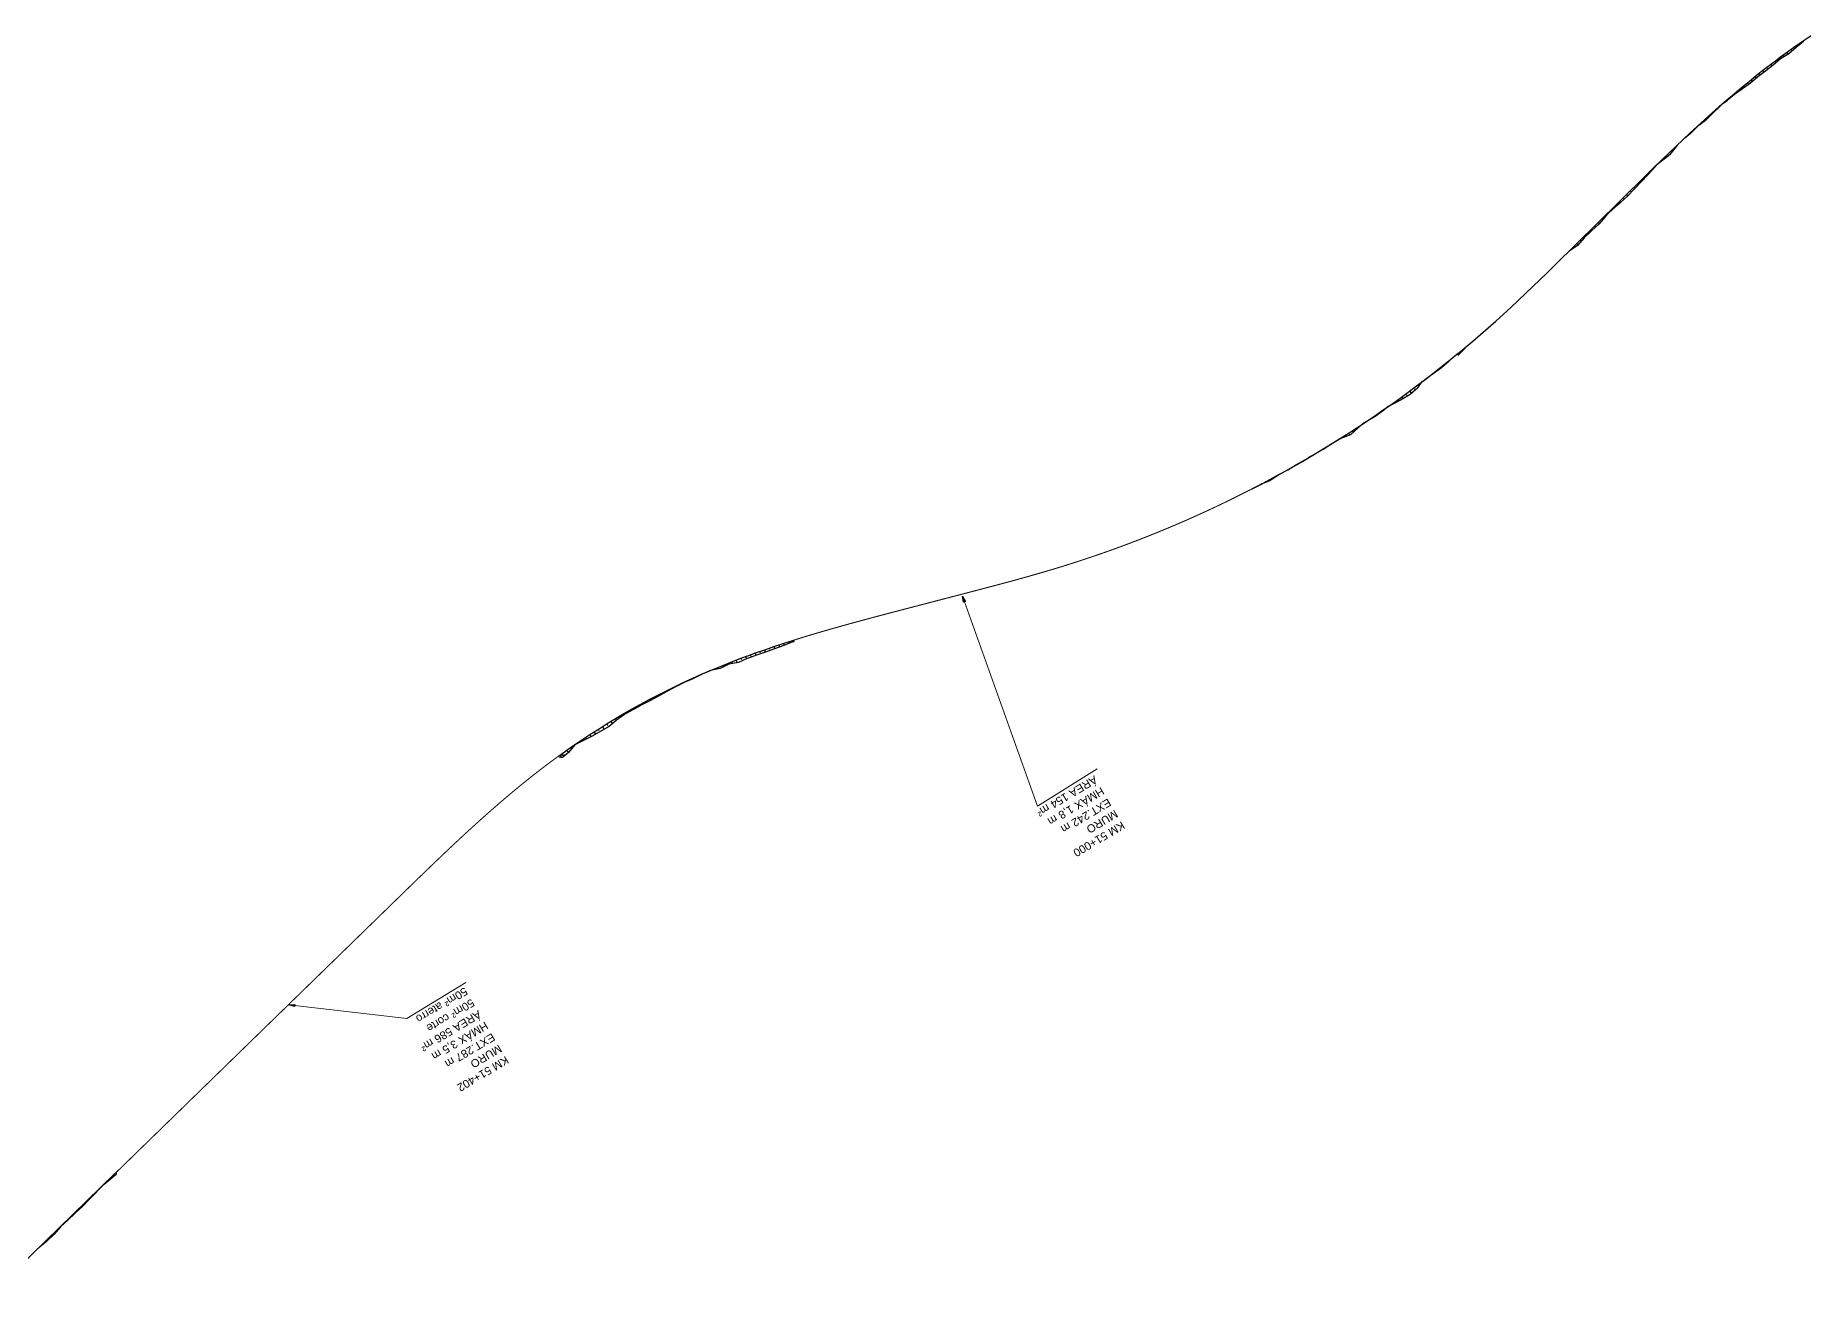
# Model space of a CAD drawing. Header units: metres. Extents: x 288738 to 324331, y 7399322 to 7465117.
# Drawn here: x 315388 to 316272, y 7432274 to 7432897 of the extents above; entities that cross this region are included whole.
import ezdxf

# ---------------------------------------------------------------- set-up
doc = ezdxf.new("R2010")
doc.units = ezdxf.units.M
doc.header["$LTSCALE"] = 10
for name, color, linetype in [('F-HZ-ATERRO-TALUDE', 110, 'Continuous'), ('F-HZ-MUROS', 210, 'Continuous'), ('F-HZ-PIANO-CORTE', 10, 'Continuous'), ('F-HZ-TALUDE', 2, 'Continuous')]:
    doc.layers.add(name, color=color, linetype=linetype)
doc.layers.add('U-HZ-TEXTO-MUROS', color=2, linetype='Continuous', lineweight=0)
doc.styles.add('ARIAL', font='arial.ttf')
doc.styles.add('DIM', font='arial.ttf', dxfattribs={"width": 0.8})
doc.dimstyles.new('U-1_2000', dxfattribs={"dimscale": 2, "dimtxt": 1.5, "dimasz": 0.75, "dimexe": 0.75, "dimexo": 0.75, "dimgap": 0.25, "dimtad": 1, "dimzin": 4, "dimtxsty": 'DIM', "dimblk": 'ARCHTICK', "dimcen": 0.7, "dimdle": 0.75, "dimclrd": 256, "dimclre": 256, "dimclrt": 256, "dimaunit": 1, "dimadec": 3, "dimazin": 2, "dimtfac": 1, "dimtofl": 0, "dimtmove": 0, "dimatfit": 3, "dimldrblk": 'CLOSEDBLANK', "dimfxl": 0, "dimtolj": 1, "dimtzin": 0, "dimlwd": -1, "dimlwe": -1, "dimarcsym": 0})

# ---------------------------------------------------------------- blocks, each defined once
blk = doc.blocks.new('_ArchTick')
at = {"color": 0, "linetype": 'ByBlock', "const_width": 0.15}
blk.add_lwpolyline([(-0.5, -0.5), (0.5, 0.5)], dxfattribs=at)

msp = doc.modelspace()

# ---------------------------------------------------------------- linework, layer by layer
at = {"layer": 'F-HZ-ATERRO-TALUDE', "linetype": 'Continuous', "lineweight": -3}
for p, q in [((316228.836, 7432860.829), (316229.003, 7432860.637)), ((316219.559, 7432852.468), (316219.606, 7432852.417)), ((316221.399, 7432854.149), (316221.637, 7432853.887)), ((316223.245, 7432855.829), (316223.408, 7432855.647)), ((316225.104, 7432857.502), (316225.383, 7432857.188)), ((316226.966, 7432859.171), (316227.08, 7432859.041)), ((316215.892, 7432849.078), (316215.981, 7432848.981)), ((316217.725, 7432850.775), (316217.834, 7432850.656)), ((316192.442, 7432826.581), (316192.813, 7432826.201)), ((316194.225, 7432828.33), (316194.377, 7432828.175)), ((316196.012, 7432830.074), (316196.22, 7432829.86)), ((316181.915, 7432816.219), (316182.203, 7432815.928)), ((316183.696, 7432817.975), (316184.273, 7432817.391)), ((316185.477, 7432819.73), (316185.763, 7432819.441)), ((316187.258, 7432821.485), (316187.826, 7432820.908)), ((316188.877, 7432823.078), (316189.383, 7432822.563)), ((316190.658, 7432824.831), (316190.877, 7432824.607)), ((316173.032, 7432807.454), (316173.334, 7432807.15)), ((316174.81, 7432809.209), (316174.935, 7432809.084)), ((316176.589, 7432810.964), (316176.876, 7432810.675)), ((316178.362, 7432812.713), (316178.581, 7432812.492)), ((316180.135, 7432814.463), (316180.708, 7432813.885)), ((316164.144, 7432798.684), (316164.366, 7432798.459)), ((316165.923, 7432800.439), (316166.394, 7432799.962)), ((316167.702, 7432802.195), (316167.956, 7432801.938)), ((316169.48, 7432803.95), (316170.007, 7432803.418)), ((316171.256, 7432805.702), (316171.462, 7432805.494)), ((316158.814, 7432793.425), (316159.445, 7432792.783)), ((316160.589, 7432795.176), (316160.847, 7432794.915)), ((316162.365, 7432796.928), (316162.784, 7432796.504)), ((316087.788, 7432729.2), (316087.971, 7432728.967)), ((316089.756, 7432730.74), (316089.854, 7432730.616)), ((316091.717, 7432732.287), (316091.907, 7432732.05)), ((316093.671, 7432733.844), (316093.748, 7432733.749)), ((316083.836, 7432726.148), (316083.909, 7432726.053)), ((316085.815, 7432727.67), (316085.885, 7432727.58)), ((316055.435, 7432705.732), (316055.548, 7432705.567)), ((316057.502, 7432707.128), (316057.6, 7432706.985)), ((316059.561, 7432708.541), (316059.75, 7432708.269)), ((316061.62, 7432709.957), (316061.701, 7432709.841)), ((316021.541, 7432684.525), (316021.641, 7432684.354)), ((316004.101, 7432674.817), (316004.314, 7432674.422)), ((316006.291, 7432675.996), (316006.396, 7432675.803)), ((316008.475, 7432677.182), (316008.561, 7432677.026)), ((316019.377, 7432683.276), (316019.413, 7432683.215)), ((315743.312, 7432587.007), (315743.753, 7432585.845)), ((315745.661, 7432587.864), (315745.883, 7432587.27)), ((315748.019, 7432588.716), (315748.44, 7432587.567)), ((315750.384, 7432589.548), (315750.596, 7432588.958)), ((315752.749, 7432590.377), (315753.179, 7432589.159)), ((315755.122, 7432591.184), (315755.322, 7432590.608)), ((315757.494, 7432591.989), (315757.864, 7432590.907)), ((315759.874, 7432592.772), (315760.043, 7432592.269)), ((315762.253, 7432593.554), (315762.559, 7432592.627)), ((315764.635, 7432594.317), (315764.764, 7432593.919)), ((315767.015, 7432595.077), (315767.22, 7432594.434)), ((315720.303, 7432577.71), (315720.353, 7432577.598)), ((315722.594, 7432578.711), (315722.606, 7432578.684)), ((315724.89, 7432579.7), (315724.902, 7432579.672)), ((315727.163, 7432580.657), (315727.227, 7432580.508)), ((315729.427, 7432581.599), (315729.742, 7432580.853)), ((315731.73, 7432582.534), (315731.893, 7432582.141)), ((315734.049, 7432583.465), (315734.299, 7432582.853)), ((315736.344, 7432584.362), (315736.522, 7432583.919)), ((315738.634, 7432585.25), (315739.161, 7432583.911)), ((315740.967, 7432586.13), (315741.224, 7432585.466)), ((315702.219, 7432569.159), (315702.476, 7432568.657)), ((315704.455, 7432570.282), (315704.565, 7432570.064)), ((315706.699, 7432571.384), (315706.856, 7432571.067)), ((315708.947, 7432572.477), (315709.004, 7432572.36)), ((315711.206, 7432573.552), (315711.306, 7432573.344)), ((315713.47, 7432574.614), (315713.519, 7432574.511)), ((315715.742, 7432575.66), (315715.854, 7432575.419)), ((315718.02, 7432576.693), (315718.068, 7432576.588)), ((315686.759, 7432560.915), (315686.918, 7432560.634)), ((315688.946, 7432562.133), (315689.241, 7432561.606)), ((315691.137, 7432563.342), (315691.271, 7432563.1)), ((315693.339, 7432564.529), (315693.643, 7432563.971)), ((315695.545, 7432565.712), (315695.71, 7432565.405)), ((315697.764, 7432566.873), (315698.072, 7432566.29)), ((315699.986, 7432568.027), (315700.128, 7432567.753)), ((315671.753, 7432552.001), (315672.621, 7432550.614)), ((315673.881, 7432553.327), (315674.342, 7432552.581)), ((315676.001, 7432554.616), (315676.731, 7432553.416)), ((315678.114, 7432555.896), (315678.367, 7432555.475)), ((315680.263, 7432557.164), (315680.648, 7432556.514)), ((315682.414, 7432558.43), (315682.552, 7432558.193)), ((315684.585, 7432559.673), (315684.882, 7432559.158)), ((315663.335, 7432546.592), (315663.859, 7432545.799)), ((315665.416, 7432547.963), (315665.751, 7432547.449)), ((315667.518, 7432549.319), (315668.272, 7432548.148)), ((315669.628, 7432550.671), (315670.035, 7432550.029))]:
    msp.add_line(p, q, dxfattribs=at)
at = {"layer": 'F-HZ-MUROS', "linetype": 'Continuous', "lineweight": -3, "const_width": 0.5}
for points in [[(315996.42, 7432670.786), (315996.258, 7432670.702), (315991.694, 7432668.378), (315987.11, 7432666.093), (315982.506, 7432663.849), (315977.883, 7432661.646), (315973.241, 7432659.483), (315968.58, 7432657.361), (315963.901, 7432655.281), (315959.204, 7432653.241), (315954.489, 7432651.243), (315949.758, 7432649.286), (315945.009, 7432647.371), (315940.244, 7432645.498), (315935.463, 7432643.666), (315930.666, 7432641.877), (315925.854, 7432640.13), (315921.027, 7432638.425), (315916.185, 7432636.763), (315911.329, 7432635.143), (315906.459, 7432633.566), (315901.576, 7432632.032), (315896.68, 7432630.54), (315891.775, 7432629.088), (315886.869, 7432627.675), (315881.964, 7432626.295), (315877.062, 7432624.944), (315872.164, 7432623.618), (315867.27, 7432622.312), (315862.382, 7432621.022), (315857.502, 7432619.744), (315852.631, 7432618.473), (315847.769, 7432617.205), (315828.415, 7432612.16), (315823.598, 7432610.904), (315818.79, 7432609.646), (315813.99, 7432608.388), (315809.202, 7432607.124), (315804.424, 7432605.849), (315799.659, 7432604.562), (315794.907, 7432603.261), (315790.168, 7432601.942), (315785.444, 7432600.602), (315780.735, 7432599.238), (315776.042, 7432597.85), (315771.367, 7432596.431), (315767.015, 7432595.077), (315767.014, 7432595.077)], [(315996.42, 7432670.786), (315996.258, 7432670.702), (315991.694, 7432668.378), (315987.11, 7432666.093), (315982.506, 7432663.849), (315977.883, 7432661.646), (315973.241, 7432659.483), (315968.58, 7432657.361), (315963.901, 7432655.281), (315959.204, 7432653.241), (315954.489, 7432651.243), (315949.758, 7432649.286), (315945.009, 7432647.371), (315940.244, 7432645.498), (315935.463, 7432643.666), (315930.666, 7432641.877), (315925.854, 7432640.13), (315921.027, 7432638.425), (315916.185, 7432636.763), (315911.329, 7432635.143), (315906.459, 7432633.566), (315901.576, 7432632.032), (315896.68, 7432630.54), (315891.775, 7432629.088), (315886.869, 7432627.675), (315881.964, 7432626.295), (315877.062, 7432624.944), (315872.164, 7432623.618), (315867.27, 7432622.312), (315862.382, 7432621.022), (315857.502, 7432619.744), (315852.631, 7432618.473), (315847.769, 7432617.205), (315828.415, 7432612.16), (315823.598, 7432610.904), (315818.79, 7432609.646), (315813.99, 7432608.388), (315809.202, 7432607.124), (315804.424, 7432605.849), (315799.659, 7432604.562), (315794.907, 7432603.261), (315790.168, 7432601.942), (315785.444, 7432600.602), (315780.735, 7432599.238), (315776.042, 7432597.85), (315771.367, 7432596.431), (315767.015, 7432595.077), (315767.014, 7432595.077)], [(315651.399, 7432538.375), (315649.906, 7432537.307), (315645.861, 7432534.338), (315641.85, 7432531.314), (315637.877, 7432528.241), (315635.934, 7432526.712), (315634.618, 7432525.665), (315630.846, 7432522.619), (315627.098, 7432519.529), (315623.374, 7432516.397), (315619.673, 7432513.224), (315615.991, 7432510.015), (315612.328, 7432506.771), (315608.683, 7432503.494), (315605.054, 7432500.186), (315601.437, 7432496.85), (315597.832, 7432493.488), (315594.237, 7432490.102), (315590.651, 7432486.694), (315587.069, 7432483.268), (315583.491, 7432479.824), (315579.915, 7432476.365), (315576.339, 7432472.893), (315572.759, 7432469.413), (315569.176, 7432465.925), (315428.105, 7432328.58)], [(315635.787, 7432526.595), (315634.618, 7432525.665), (315630.846, 7432522.619), (315627.098, 7432519.529), (315623.374, 7432516.397), (315619.673, 7432513.224), (315615.991, 7432510.015), (315612.328, 7432506.771), (315608.683, 7432503.494), (315605.054, 7432500.186), (315601.437, 7432496.85), (315597.832, 7432493.488), (315594.237, 7432490.102), (315590.651, 7432486.694), (315587.069, 7432483.268), (315583.491, 7432479.824), (315579.915, 7432476.365), (315576.339, 7432472.893), (315572.759, 7432469.413), (315569.176, 7432465.925), (315428.105, 7432328.58)]]:
    msp.add_lwpolyline(points, dxfattribs=at)
at = {"layer": 'F-HZ-PIANO-CORTE'}
for p, q in [((316262.354, 7432886.797), (316262.08, 7432887.173)), ((316264.487, 7432888.101), (316263.824, 7432889.022)), ((316266.413, 7432889.688), (316266.135, 7432890.08)), ((316268.31, 7432891.318), (316267.889, 7432891.917)), ((316270.245, 7432892.9), (316270.093, 7432893.12)), ((316272.183, 7432894.479), (316271.991, 7432894.761)), ((316250.515, 7432877.625), (316250.186, 7432878.043)), ((316252.532, 7432879.103), (316251.826, 7432880.011)), ((316254.52, 7432880.618), (316254.164, 7432881.081)), ((316256.494, 7432882.152), (316255.796, 7432883.072)), ((316258.374, 7432883.797), (316258.082, 7432884.188)), ((316260.262, 7432885.436), (316259.79, 7432886.074)), ((316240.625, 7432870.013), (316240.159, 7432870.574)), ((316242.682, 7432871.433), (316242.38, 7432871.801)), ((316244.732, 7432872.864), (316244.007, 7432873.756)), ((316246.684, 7432874.419), (316246.316, 7432874.877)), ((316248.556, 7432876.077), (316247.897, 7432876.905)), ((316234.657, 7432865.485), (316234.552, 7432865.607)), ((316236.576, 7432867.087), (316236.348, 7432867.356)), ((316238.56, 7432868.603), (316238.406, 7432868.787)), ((316201.633, 7432834.953), (316201.488, 7432835.104)), ((316203.619, 7432836.472), (316203.132, 7432836.98)), ((316099.417, 7432737.625), (316098.989, 7432738.143)), ((316101.229, 7432739.347), (316101.071, 7432739.537)), ((316076.192, 7432718.636), (316075.348, 7432719.772)), ((316078.108, 7432720.242), (316077.728, 7432720.749)), ((316067.583, 7432713.583), (316067.315, 7432713.958)), ((316069.798, 7432714.743), (316069.562, 7432715.069)), ((316071.983, 7432715.956), (316071.336, 7432716.843)), ((316074.132, 7432717.233), (316073.738, 7432717.768)), ((316042.932, 7432696.748), (316042.575, 7432697.304)), ((316045.265, 7432697.647), (316044.95, 7432698.133)), ((316047.19, 7432699.196), (316046.696, 7432699.952)), ((316049.017, 7432700.903), (316048.888, 7432701.098)), ((316027.813, 7432688), (316027.768, 7432688.075)), ((316029.936, 7432689.319), (316029.864, 7432689.437)), ((315997.15, 7432671.135), (315997.144, 7432671.147)), ((315999.397, 7432672.232), (315999.354, 7432672.313)), ((315657.949, 7432542.943), (315657.935, 7432542.965)), ((315650.763, 7432536.722), (315651.435, 7432538.4)), ((315652.439, 7432537.126), (315651.435, 7432538.4)), ((315652.859, 7432537.476), (315652.401, 7432538.119)), ((315654.776, 7432539.079), (315653.979, 7432540.216)), ((315656.363, 7432541.011), (315656.161, 7432541.302)), ((315412.042, 7432312.42), (315411.782, 7432312.688)), ((315413.786, 7432314.212), (315413.679, 7432314.322)), ((315402.974, 7432303.82), (315402.901, 7432303.896)), ((315404.805, 7432305.523), (315404.619, 7432305.714)), ((315406.583, 7432307.279), (315406.497, 7432307.369)), ((315408.371, 7432309.027), (315408.201, 7432309.202)), ((315410.213, 7432310.717), (315410.102, 7432310.831)), ((315394.168, 7432294.963), (315393.881, 7432295.259)), ((315395.978, 7432296.688), (315395.825, 7432296.846)), ((315397.768, 7432298.432), (315397.462, 7432298.747)), ((315399.441, 7432300.29), (315399.345, 7432300.389)), ((315401.135, 7432302.127), (315401.037, 7432302.227)), ((315390.384, 7432291.697), (315390.305, 7432291.778)), ((315392.282, 7432293.323), (315392.187, 7432293.421))]:
    msp.add_line(p, q, dxfattribs=at)
at = {"layer": 'F-HZ-TALUDE', "linetype": 'Continuous', "lineweight": -3}
for p, q in [((316205.427, 7432837.855), (316198.791, 7432832.78)), ((316023.324, 7432685.276), (316018.827, 7432682.814)), ((316032.059, 7432690.638), (316027.706, 7432687.933)), ((316000.865, 7432672.948), (315996.561, 7432670.848))]:
    msp.add_line(p, q, dxfattribs=at)
at = {"layer": 'F-HZ-TALUDE'}
for p, q in [((316001.36, 7432673.362), (316000.865, 7432672.948)), ((316003.643, 7432674.126), (316001.36, 7432673.362))]:
    msp.add_line(p, q, dxfattribs=at)
at = {"layer": 'F-HZ-TALUDE', "linetype": 'Continuous', "lineweight": -3}
for points in [[(316158.541, 7432793.156), (316179.932, 7432814.263), (316183.481, 7432817.764), (316187.026, 7432821.257), (316187.258, 7432821.485), (316190.568, 7432824.743), (316194.11, 7432828.218), (316197.656, 7432831.678), (316201.206, 7432835.123), (316204.762, 7432838.552), (316208.328, 7432841.96), (316211.905, 7432845.347), (316215.494, 7432848.709), (316219.097, 7432852.045), (316222.717, 7432855.353), (316226.355, 7432858.629), (316230.014, 7432861.873), (316233.693, 7432865.083), (316237.396, 7432868.254), (316241.124, 7432871.385), (316244.879, 7432874.474), (316248.66, 7432877.52), (316252.471, 7432880.518), (316256.311, 7432883.467), (316258.762, 7432885.311), (316260.182, 7432886.365), (316264.084, 7432889.212), (316268.02, 7432892.01), (316271.991, 7432894.761), (316275.995, 7432897.462)], [(316272.183, 7432894.479), (316268.432, 7432891.423), (316264.761, 7432888.269), (316260.638, 7432885.747), (316259.277, 7432884.62), (316257.006, 7432882.549), (316253.192, 7432879.586), (316249.288, 7432876.726), (316245.659, 7432873.51), (316241.668, 7432870.726), (316237.634, 7432867.971), (316233.894, 7432864.848)], [(316230.143, 7432861.724), (316226.603, 7432858.349), (316223.056, 7432854.975), (316219.154, 7432851.982), (316215.687, 7432848.5)], [(316197.777, 7432831.553), (316194.419, 7432827.901), (316191.01, 7432824.292), (316187.826, 7432820.908), (316187.592, 7432820.682), (316184.059, 7432817.179), (316180.504, 7432813.685), (316176.648, 7432810.485), (316174.608, 7432808.525), (316173.132, 7432806.931), (316169.798, 7432803.183), (316166.156, 7432799.737), (316162.533, 7432796.264), (316159.19, 7432792.495)], [(316154.96, 7432789.623), (316151.373, 7432786.087), (316147.777, 7432782.551), (316144.168, 7432779.02), (316140.543, 7432775.495), (316136.9, 7432771.98), (316133.234, 7432768.479), (316129.544, 7432764.995)], [(315996.42, 7432670.786), (315996.556, 7432670.856), (316000.802, 7432673.067), (316003.457, 7432674.472), (316005.325, 7432675.471), (316009.826, 7432677.916), (316014.306, 7432680.399), (316018.765, 7432682.922), (316023.201, 7432685.484), (316027.615, 7432688.085), (316032.006, 7432690.725), (316036.374, 7432693.403), (316040.718, 7432696.12), (316045.038, 7432698.874), (316049.334, 7432701.667), (316053.606, 7432704.497), (316057.853, 7432707.365), (316062.074, 7432710.27), (316066.27, 7432713.212), (316070.44, 7432716.191), (316074.584, 7432719.206), (316078.702, 7432722.258), (316082.792, 7432725.346), (316086.856, 7432728.47), (316090.892, 7432731.629), (316094.9, 7432734.824), (316098.88, 7432738.054), (316100.599, 7432739.467), (316102.831, 7432741.318), (316106.748, 7432744.613), (316110.632, 7432747.938), (316114.481, 7432751.293), (316118.297, 7432754.677), (316122.078, 7432758.09), (316125.827, 7432761.531)], [(316103.032, 7432741.078), (316100.934, 7432739.064), (316099.315, 7432737.528)], [(316095.032, 7432734.662), (316091.096, 7432731.372), (316087.032, 7432728.245), (316082.83, 7432725.297)], [(316079.403, 7432721.328), (316075.46, 7432718.023), (316071.025, 7432715.386), (316066.435, 7432712.981)], [(316062.23, 7432710.047), (316058.062, 7432707.059), (316053.646, 7432704.438)], [(316049.525, 7432701.378), (316045.721, 7432697.823), (316040.833, 7432695.939)], [(316009.834, 7432677.902), (316005.589, 7432674.983), (316003.643, 7432674.126)], [(315651.399, 7432538.375), (315653.96, 7432540.203), (315657.935, 7432542.965), (315661.943, 7432545.676), (315665.986, 7432548.338), (315670.062, 7432550.948), (315674.17, 7432553.507), (315678.31, 7432556.014), (315682.481, 7432558.47), (315686.682, 7432560.872), (315687.716, 7432561.453), (315690.913, 7432563.222), (315695.173, 7432565.518), (315699.461, 7432567.76), (315703.776, 7432569.948), (315708.118, 7432572.082), (315712.487, 7432574.161), (315716.881, 7432576.185), (315721.299, 7432578.154), (315725.742, 7432580.066), (315730.207, 7432581.923), (315734.695, 7432583.724), (315739.204, 7432585.47), (315743.732, 7432587.164), (315744.381, 7432587.402), (315748.282, 7432588.811), (315752.857, 7432590.415), (315757.454, 7432591.976), (315762.072, 7432593.496), (315766.71, 7432594.981), (315767.015, 7432595.077)], [(315767.22, 7432594.434), (315766.927, 7432594.303), (315762.382, 7432592.559), (315757.824, 7432590.892), (315753.288, 7432589.195), (315748.701, 7432587.667), (315744.837, 7432586.192), (315744.16, 7432586.032), (315739.773, 7432584.019), (315734.924, 7432583.16), (315730.585, 7432581.023), (315725.749, 7432580.048), (315721.33, 7432578.085), (315717, 7432575.927), (315712.579, 7432573.969), (315708.238, 7432571.84), (315704.015, 7432569.478), (315699.751, 7432567.203), (315695.506, 7432564.896), (315691.176, 7432562.745), (315688.032, 7432560.894), (315687.001, 7432560.31), (315682.754, 7432558.001), (315678.795, 7432555.206), (315675.098, 7432552.001), (315670.888, 7432549.643), (315666.695, 7432547.247), (315662.369, 7432545.038)], [(315657.949, 7432542.943), (315654.761, 7432539.061), (315652.439, 7432537.126)], [(315372.137, 7432274.09), (315428.105, 7432328.58)], [(315415.56, 7432315.97), (315415.301, 7432315.767), (315411.811, 7432312.183), (315408.125, 7432308.802), (315404.567, 7432305.288), (315400.888, 7432301.899), (315397.537, 7432298.174), (315393.917, 7432294.724), (315390.113, 7432291.465)]]:
    msp.add_lwpolyline(points, dxfattribs=at)
at = {"layer": 'F-HZ-TALUDE'}
for points in [[(316230.143, 7432861.724), (316231.853, 7432863.478), (316233.894, 7432864.848)], [(316205.427, 7432837.855), (316209.287, 7432842.831)], [(316215.687, 7432848.5), (316212.725, 7432846.115)], [(316197.777, 7432831.553), (316198.791, 7432832.78)], [(316154.96, 7432789.623), (316158.541, 7432793.156)], [(316159.19, 7432792.495), (316154.96, 7432789.623)], [(316125.827, 7432761.531), (316129.544, 7432764.995)], [(316079.403, 7432721.328), (316081.565, 7432724.435), (316082.83, 7432725.297)], [(316066.435, 7432712.981), (316064.545, 7432712.002), (316062.23, 7432710.047)], [(316053.646, 7432704.438), (316052.564, 7432703.807), (316049.525, 7432701.378)], [(316040.833, 7432695.939), (316032.059, 7432690.638)], [(316027.706, 7432687.933), (316025.722, 7432686.969), (316023.324, 7432685.276)], [(316018.827, 7432682.814), (316009.834, 7432677.902)], [(315662.369, 7432545.038), (315657.949, 7432542.943)]]:
    msp.add_lwpolyline(points, dxfattribs=at)
msp.add_lwpolyline([(315415.56, 7432315.97), (315422.683, 7432323.301), (315428.71, 7432328.239, 0.5246506), (315428.634, 7432329.172, 0.2379509)], format="xyb", dxfattribs=at)
for centre, radius, start, end in [((315767.015, 7432595.077), 0.675, 287.733248, 17.284738), ((315651.162, 7432538.746), 2.063, 218.591281, 308.242906)]:
    msp.add_arc(centre, radius, start, end, dxfattribs=at)

# ---------------------------------------------------------------- texts
at = {"layer": 'U-HZ-TEXTO-MUROS', "linetype": 'Continuous', "lineweight": -3, "char_height": 4, "attachment_point": 7, "rotation": 210.890052, "style": 'ARIAL'}
for s, insert in [('KM 51+000\\PMURO\\PEXT.242 m\\PHMÁX 1,8 m\\PÁREA 154 m²', (315917.565, 7432527.763)), ('KM 51+402\\PMURO\\PEXT.287 m\\PHMÁX 3,5 m\\PÁREA 586 m²^J50m² corte\\P50m² aterro', (315602.775, 7432421.913)), ('KM 51+402\\PMURO\\PEXT.287 m\\PHMÁX 3,5 m\\PÁREA 586 m²^J50m² corte\\P50m² aterro', (315602.775, 7432421.913))]:
    msp.add_mtext(s, dxfattribs=dict(at, insert=insert))

# ---------------------------------------------------------------- leaders
at = {"layer": 'U-HZ-TEXTO-MUROS', "linetype": 'Continuous', "lineweight": -3}
for points in [[(315851.716, 7432617.212), (315889.249, 7432512.179), (315919.009, 7432530.836)], [(315514.964, 7432412.969), (315574.059, 7432406.107), (315603.532, 7432424.098)], [(315514.964, 7432412.969), (315574.059, 7432406.107), (315603.532, 7432424.098)]]:
    msp.add_leader(points, dimstyle='U-1_2000', override={"dimscale": 1, "dimasz": 3}, dxfattribs=at)

doc.saveas('drawing.dxf')
